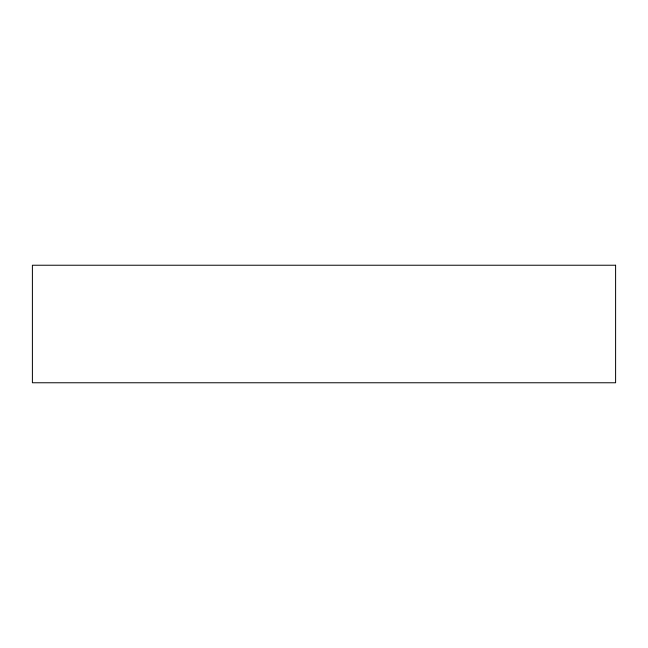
<?xml version="1.0" encoding="UTF-8"?>
<svg xmlns="http://www.w3.org/2000/svg" width="648" height="648" viewBox="0 0 648 648"><rect width="100%" height="100%" fill="white"/><g stroke="black" fill="none" stroke-linecap="round" stroke-linejoin="round"><path stroke-width="0.97" d="M615.6 265.235L32.4 265.235L32.4 382.766L615.6 382.766L615.6 265.235"/></g></svg>
